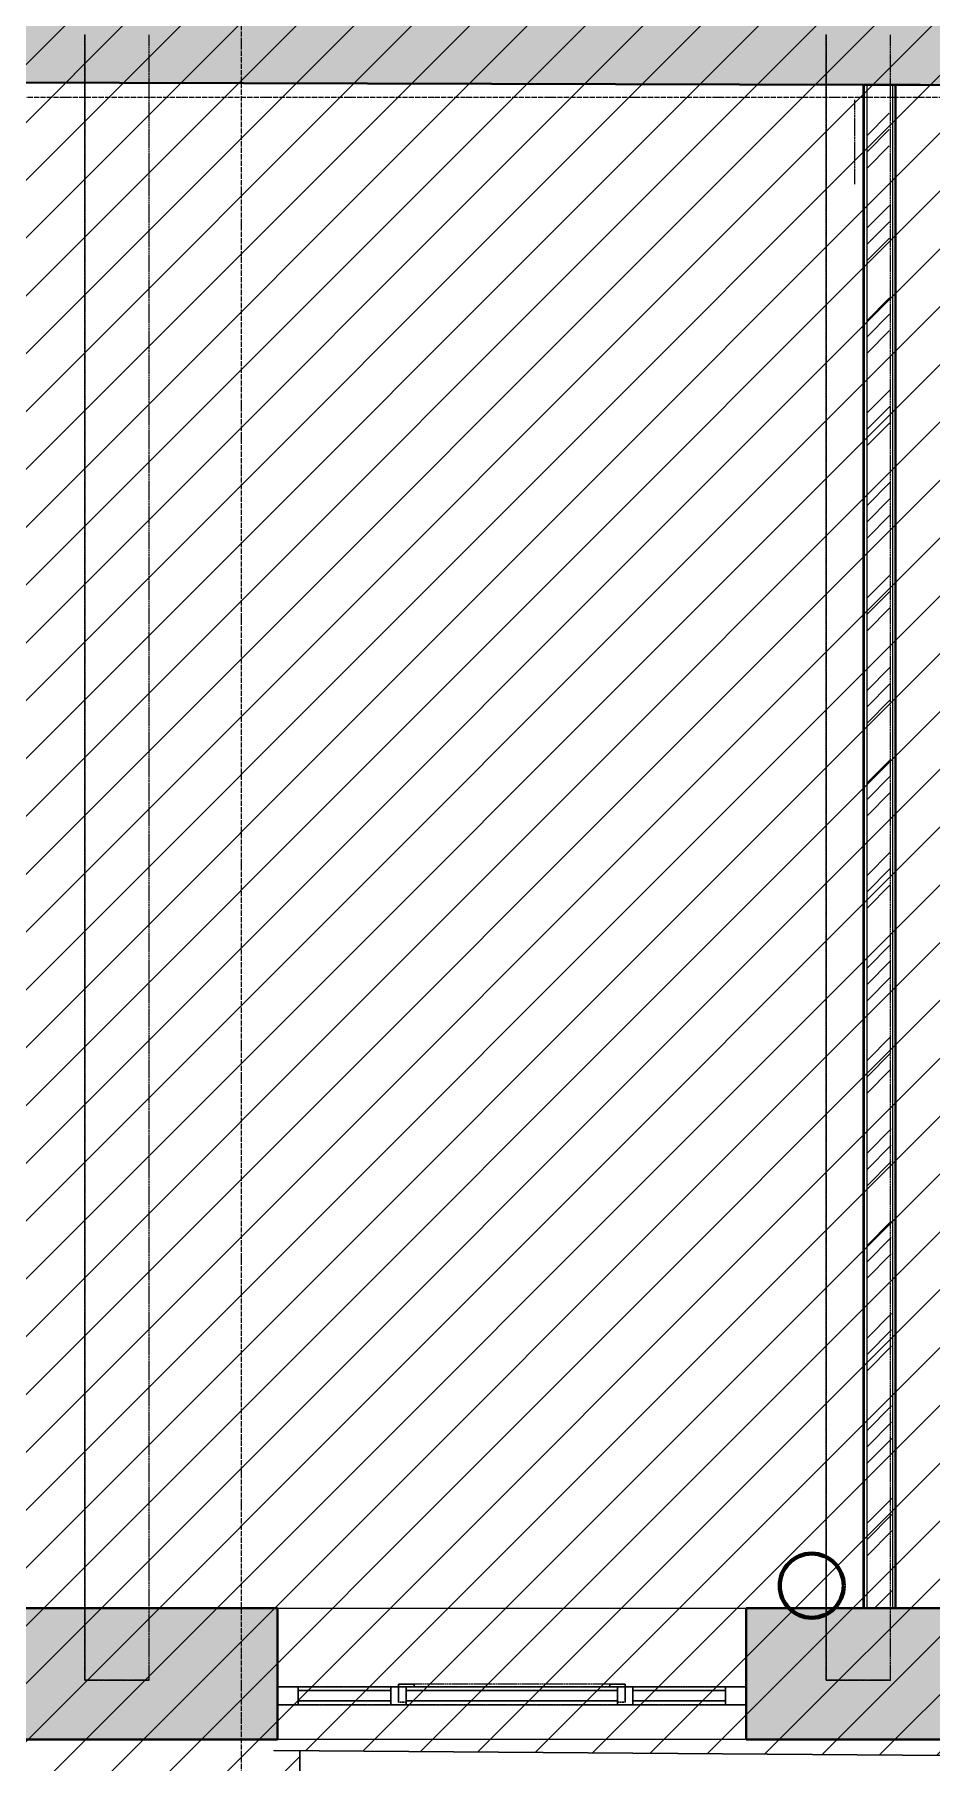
# Model space of a CAD drawing. Header units: millimetres. Extents: x -11886 to 379896, y -8130 to 47743.
# Drawn here: x 138445 to 141929, y 2291 to 8999 of the extents above; entities that cross this region are included whole.
import ezdxf

# ---------------------------------------------------------------- set-up
doc = ezdxf.new("R2010")
doc.units = ezdxf.units.MM
for name, pattern in [('ADSK_Линия сетки', [25, 20, -2.5, 0, -2.5]), ('ADSK_Сверху', [4.5, 3, -1.5]), ('ADSK_Снесено', [4.5, 3, -1.5])]:
    doc.linetypes.add(name, pattern=pattern)
for name, color, linetype, lineweight, true_color in [('_ Окна', 5, 'Continuous', 30, 0x0000ff), ('Витраж', 5, 'Continuous', 18, 0x0000ff), ('Окна', 5, 'Continuous', 18, 0x0000ff), ('Панели витража', 5, 'Continuous', 18, 0x0000ff), ('планы со стояками отопление_dwg', 7, 'Continuous', 9, 0x767676), ('Стены внутренние', 5, 'Continuous', 18, 0x0000ff), ('Стены наружные', 1, 'ADSK_Снесено', 18, 0xff0000), ('Стены штриховка', 5, 'Continuous', 18, 0x0000ff)]:
    doc.layers.add(name, color=color, linetype=linetype, lineweight=lineweight, true_color=true_color)
for name, color, linetype, lineweight in [('Каркас', 7, 'Continuous', 18), ('Оси', 7, 'Continuous', 9), ('стояки', 7, 'Continuous', 9)]:
    doc.layers.add(name, color=color, linetype=linetype, lineweight=lineweight)

# ---------------------------------------------------------------- blocks, each defined once
blk = doc.blocks.new('Прямоугольный импост - 70х20_60мм-1225109-02 План 2-го этажа маркировочный')
at = {"layer": 'Витраж', "color": 161, "linetype": 'ADSK_Сверху', "true_color": 0xaaaaff}
for p, q in [((39665.6, 2434.5), (39665.6, 2364.5)), ((39745.6, 2434.5), (39665.6, 2434.5)), ((40135.6, 2434.5), (40105.6, 2434.5)), ((39745.6, 2364.5), (39665.6, 2364.5)), ((40135.6, 2364.5), (40105.6, 2364.5))]:
    blk.add_line(p, q, dxfattribs=at)
blk = doc.blocks.new('Прямоугольный импост - 70х20_60мм-1424711-02 План 2-го этажа маркировочный')
at = {"layer": 'Витраж', "color": 161, "linetype": 'ADSK_Сверху', "true_color": 0xaaaaff}
for p, q in [((-80, 35), (0, 35)), ((0, 35), (0, -35)), ((0, -35), (-80, -35))]:
    blk.add_line(p, q, dxfattribs=at)
blk = doc.blocks.new('Прямоугольный импост - 70х20_60мм-1424712-02 План 2-го этажа маркировочный')
at = {"layer": 'Витраж', "color": 161, "linetype": 'ADSK_Сверху', "true_color": 0xaaaaff}
for p, q in [((0, 35), (-80, 35)), ((0, -35), (0, 35)), ((-80, -35), (0, -35))]:
    blk.add_line(p, q, dxfattribs=at)
blk = doc.blocks.new('Прямоугольный импост - 70х20_60мм-1225111-02 План 2-го этажа маркировочный')
at = {"layer": 'Витраж', "color": 161, "linetype": 'ADSK_Сверху', "true_color": 0xaaaaff}
for p, q in [((40165.6, 2434.5), (40135.6, 2434.5)), ((41015.6, 2434.5), (40985.6, 2434.5)), ((40165.6, 2364.5), (40135.6, 2364.5)), ((41015.6, 2364.5), (40985.6, 2364.5))]:
    blk.add_line(p, q, dxfattribs=at)
blk = doc.blocks.new('Витраж-тент со смещением вовне - 60мм 30 сдвиг-1466942-02 План 2-го этажа маркировочный')
at = {"layer": '_ Окна', "color": 161, "linetype": 'ADSK_Сверху', "true_color": 0xaaaaff}
for p, q in [((-440, 25), (-440, -45)), ((-440, 25), (-410, 25)), ((-440, -45), (-440, 25)), ((440, 25), (410, 25)), ((440, -45), (440, 25)), ((440, -45), (440, 25)), ((-380, -45), (-440, -45)), ((-380, -35), (-380, -45)), ((380, -35), (380, -45)), ((380, -45), (440, -45))]:
    blk.add_line(p, q, dxfattribs=at)
at = {"layer": 'Окна', "color": 161, "linetype": 'ADSK_Сверху', "true_color": 0xaaaaff}
blk.add_line((-380, -45), (380, -45), dxfattribs=at)
blk = doc.blocks.new('Прямоугольный импост - 70х20_60мм-1225113-02 План 2-го этажа маркировочный')
at = {"layer": 'Витраж', "color": 161, "linetype": 'ADSK_Сверху', "true_color": 0xaaaaff}
for p, q in [((41045.6, 2434.5), (41015.6, 2434.5)), ((41485.6, 2434.5), (41405.6, 2434.5)), ((41485.6, 2364.5), (41485.6, 2434.5)), ((41045.6, 2364.5), (41015.6, 2364.5)), ((41485.6, 2364.5), (41405.6, 2364.5))]:
    blk.add_line(p, q, dxfattribs=at)
blk = doc.blocks.new('Прямоугольный импост - 70х60мм-1424709-02 План 2-го этажа маркировочный')
at = {"layer": 'Витраж', "color": 161, "linetype": 'ADSK_Сверху', "true_color": 0xaaaaff}
for p, q in [((-30, 35), (30, 35)), ((30, -35), (-30, -35))]:
    blk.add_line(p, q, dxfattribs=at)
blk = doc.blocks.new('Прямоугольный импост - 70х60мм-1225009-02 План 2-го этажа маркировочный')
at = {"layer": 'Витраж', "color": 161, "linetype": 'ADSK_Сверху', "true_color": 0xaaaaff}
for p, q in [((41045.6, 2434.5), (41045.6, 2364.5)), ((41405.6, 2434.5), (41045.6, 2434.5)), ((41405.6, 2364.5), (41405.6, 2434.5)), ((41405.6, 2364.5), (41045.6, 2364.5))]:
    blk.add_line(p, q, dxfattribs=at)
blk = doc.blocks.new('Прямоугольный импост - 70х60мм-1242018-02 План 2-го этажа маркировочный')
at = {"layer": 'Витраж', "color": 161, "linetype": 'ADSK_Сверху', "true_color": 0xaaaaff}
for p, q in [((40165.6, 2434.5), (40165.6, 2364.5)), ((40985.6, 2434.5), (40165.6, 2434.5)), ((40985.6, 2364.5), (40985.6, 2434.5)), ((40985.6, 2364.5), (40165.6, 2364.5))]:
    blk.add_line(p, q, dxfattribs=at)
blk = doc.blocks.new('Системная панель - _AR_Стекло_40мм_привязка по центру-V15-02 План 2-го этажа маркировочный')
at = {"layer": 'Панели витража', "lineweight": 30}
for p, q in [((180, 20), (-180, 20)), ((-180, 20), (-180, -20)), ((180, -20), (180, 20)), ((-180, -20), (180, -20))]:
    blk.add_line(p, q, dxfattribs=at)
blk = doc.blocks.new('Прямоугольный импост - 70х40_60мм-V8-02 План 2-го этажа маркировочный')
at = {"layer": 'Витраж'}
for p, q in [((41045.6, 2434.5), (41405.6, 2434.5)), ((41045.6, 2364.5), (41405.6, 2364.5))]:
    blk.add_line(p, q, dxfattribs=at)
blk = doc.blocks.new('Прямоугольный импост - 70х20_60мм-V16-02 План 2-го этажа маркировочный')
at = {"layer": 'Витраж', "lineweight": 30}
for p, q in [((-80, 35), (0, 35)), ((-80, -35), (-80, 35)), ((0, 35), (0, -35)), ((0, -35), (-80, -35))]:
    blk.add_line(p, q, dxfattribs=at)
blk = doc.blocks.new('Прямоугольный импост - 70х20_60мм-V17-02 План 2-го этажа маркировочный')
at = {"layer": 'Витраж', "lineweight": 30}
for p, q in [((0, 35), (-80, 35)), ((-80, 35), (-80, -35)), ((0, -35), (0, 35)), ((-80, -35), (0, -35))]:
    blk.add_line(p, q, dxfattribs=at)
blk = doc.blocks.new('Прямоугольный импост - 70х40_60мм-V9-02 План 2-го этажа маркировочный')
at = {"layer": 'Витраж'}
for p, q in [((39745.6, 2434.5), (40105.6, 2434.5)), ((39745.6, 2364.5), (40105.6, 2364.5))]:
    blk.add_line(p, q, dxfattribs=at)
blk = doc.blocks.new('Системная панель - _AR_Стекло_40мм_привязка по центру-V18-02 План 2-го этажа маркировочный')
at = {"layer": 'Панели витража', "lineweight": 30}
for p, q in [((410, 20), (-410, 20)), ((-410, 20), (-410, -20)), ((410, -20), (410, 20)), ((-410, -20), (410, -20))]:
    blk.add_line(p, q, dxfattribs=at)
blk = doc.blocks.new('Прямоугольный импост - 70х40_60мм-1229822-02 План 2-го этажа маркировочный')
at = {"layer": 'Витраж'}
for p, q in [((40165.6, 2434.5), (40985.6, 2434.5)), ((40165.6, 2364.5), (40985.6, 2364.5))]:
    blk.add_line(p, q, dxfattribs=at)
blk = doc.blocks.new('Прямоугольный импост - 70х60мм-V19-02 План 2-го этажа маркировочный')
at = {"layer": 'Витраж', "lineweight": 30}
for p, q in [((-30, 35), (30, 35)), ((-30, -35), (-30, 35)), ((30, 35), (30, -35)), ((30, -35), (-30, -35))]:
    blk.add_line(p, q, dxfattribs=at)
blk = doc.blocks.new('планы со стояками отопление_dwg-1484427-02 План 2-го этажа маркировочный')
at = {"layer": 'стояки', "color": 246, "lineweight": 80, "true_color": 0x7f001f}
blk.add_circle((206580.6, 241383.3), 124.3, dxfattribs=at)

msp = doc.modelspace()

# ---------------------------------------------------------------- hatches: boundary and pattern name
at = {"lineweight": 13, "true_color": 0x636466, "transparency": 33554559}
h = msp.add_hatch(dxfattribs=at)
h.set_pattern_fill('ANSI31', color=251, scale=50)
h.set_pattern_definition([(45, (108139.4, 85026.59), (-112.2532, 112.2532), [])])
h.paths.add_polyline_path([(158072.8, 8682.3), (164353.35, 8682.3), (164172.02, 43909.21), (154172.61, 43909.21), (154172.61, 21084.06), (154859.25, 21054.57), (154861.07, 11328.12), (108910.53, 11328.12), (108910.53, 8679.25), (108429.9, 8679.25), (108429.9, 456.79), (116412.4, 422.02), (116412.4, 2336.48), (127112.04, 2336.48), (127112.04, -2582.57), (139475.8, -2582.57), (139475.8, 2335.74), (150176.33, 2256.79), (150176.33, 300.23), (158072.8, 300.23)])
at = {"layer": 'Стены внутренние', "true_color": 0xc0c0c0}
h = msp.add_hatch(color=9, dxfattribs=at)
h.paths.add_polyline_path([(150643.87, 8780.41), (150640, 9160.42), (144072.23, 9177.78), (144072.23, 8797.78), (150641.87, 8780.41)])
h.paths.add_polyline_path([(142571.23, 8801.75), (142572.05, 9181.75), (135507.92, 9200.42), (135507.92, 8820.42), (142541.7, 8801.83)])
h.paths.add_polyline_path([(134006.92, 8824.39), (134007.74, 9204.38), (126996.32, 9222.92), (126996.32, 8842.92), (133964.74, 8824.5)])
h.paths.add_polyline_path([(125495.32, 8846.88), (125496.14, 9226.88), (123737.94, 9231.53), (123736.93, 8851.53), (125345.24, 8847.28)])
h.paths.add_polyline_path([(122236.94, 8855.5), (122237.76, 9235.5), (118638.72, 9245.01), (118638.72, 8865.01), (122211.13, 8855.57)])
h.paths.add_polyline_path([(117111.78, 8869.04), (117111.78, 9249.05), (116272.42, 9251.26), (116273.17, 8871.26), (117048.57, 8869.21)])
at = {"layer": 'Стены внутренние', "lineweight": 9}
h = msp.add_hatch(dxfattribs=at)
h.set_pattern_fill('FP_1', color=256, style=0, pattern_type=2)
h.set_pattern_definition([(45, (108139.4, 150), (-179.6051, 179.6051), []), (45, (108202.9, 150), (0, 359.2102), []), (45, (108075.9, 150), (0, 359.2102), [])])
h.paths.add_polyline_path([(141764.54, 2889.5), (141775.61, 2889.5), (141764.54, 8803.61), (141677.27, 8804.11), (141677.27, 2889.5)])
at = {"layer": 'Стены наружные', "linetype": 'Continuous', "true_color": 0xc0c0c0}
h = msp.add_hatch(color=9, dxfattribs=at)
h.paths.add_polyline_path([(150165.66, 2379.5), (150686.33, 2379.5), (150686.33, 2889.5), (149625.02, 2889.5), (149625.02, 2379.5)])
h.paths.add_polyline_path([(147805.02, 2379.5), (147805.02, 2889.5), (146815.58, 2889.5), (146815.58, 2379.5), (147624.34, 2379.5)])
h.paths.add_polyline_path([(144016.98, 2379.5), (144995.58, 2379.5), (144995.58, 2889.5), (144016.98, 2889.5), (144016.98, 2714.83)])
h.paths.add_polyline_path([(141209.01, 2379.5), (142196.98, 2379.5), (142196.98, 2889.5), (141209.01, 2889.5), (141209.01, 2714.83)])
h.paths.add_polyline_path([(138659.84, 2379.5), (139389.01, 2379.5), (139389.01, 2889.5), (138360.26, 2889.5), (138360.26, 2379.5)])
h.paths.add_polyline_path([(135333.35, 2379.5), (136540.26, 2379.5), (136540.26, 2889.5), (135333.35, 2889.5), (135333.35, 2714.83)])
h.paths.add_polyline_path([(132532.86, 2379.5), (133933.35, 2379.5), (133933.35, 2889.5), (132532.86, 2889.5), (132532.86, 2714.83)])
h.paths.add_polyline_path([(131132.86, 2379.5), (131132.86, 2889.5), (129903.4, 2889.5), (129903.4, 2379.5), (130908.57, 2379.5)])
h.paths.add_polyline_path([(127919.58, 2379.5), (128083.4, 2379.5), (128083.4, 2889.5), (127094.76, 2889.5), (127094.76, 2379.5), (127293.77, 2379.5)])
h.paths.add_polyline_path([(125274.76, 2379.5), (125274.76, 2889.5), (124257.12, 2889.5), (124257.12, 2379.5), (124752.45, 2379.5)])
h.paths.add_polyline_path([(116412.4, 2379.5), (116813.14, 2379.5), (116813.14, 2889.5), (116412.4, 2889.5), (116412.4, 2749.37)])
h.paths.add_polyline_path([(122004.71, 2379.5), (122437.12, 2379.5), (122437.12, 2889.5), (121410.9, 2889.5), (121410.9, 2379.5)])
h.paths.add_polyline_path([(119590.9, 2379.5), (119590.9, 2889.5), (118633.14, 2889.5), (118633.14, 2379.5)])

# ---------------------------------------------------------------- linework, layer by layer
at = {"color": 251, "lineweight": 30, "true_color": 0x636466}
msp.add_lwpolyline([(154172.61, 21084.06), (154172.61, 43909.21), (164172.02, 43909.21), (164353.35, 8682.3), (158072.8, 8682.3), (158072.8, 300.23), (150176.33, 300.23), (150176.33, 2256.79), (139375.37, 2336.48), (139475.8, 2335.74), (139475.8, -2582.57), (127112.04, -2582.57), (127112.04, 2336.48), (116412.4, 2336.48), (116412.4, 422.02), (108429.9, 456.79), (108429.9, 8679.25)], dxfattribs=at)
at = {"layer": 'Каркас', "color": 253, "linetype": 'ADSK_Сверху', "true_color": 0xb2b2b2}
for p, q in [((138640.34, 8999.43), (138640.34, 2610.02)), ((138890.34, 2610.02), (138890.34, 8999.43)), ((141519.74, 8999.43), (141519.74, 2610.02)), ((141769.74, 2610.02), (141769.74, 8999.43)), ((138890.34, 2610.02), (138640.34, 2610.02)), ((141769.74, 2610.02), (141519.74, 2610.02))]:
    msp.add_line(p, q, dxfattribs=at)
at = {"layer": 'Каркас', "color": 253, "linetype": 'ADSK_Сверху', "true_color": 0xaaaaaa}
for p, q in [((138640.34, 2610.02), (138640.34, 8999.43)), ((138890.34, 2610.02), (138890.34, 8999.43)), ((141519.74, 2610.02), (141519.74, 8999.43)), ((141769.74, 2610.02), (141769.74, 8999.43)), ((138640.34, 2610.02), (138890.34, 2610.02)), ((141519.74, 2610.02), (141769.74, 2610.02))]:
    msp.add_line(p, q, dxfattribs=at)
at = {"layer": 'Оси', "linetype": 'ADSK_Линия сетки'}
for p, q in [((139249.31, -5917.65), (139249.31, 44684.79)), ((97053.17, 8756.79), (165281.12, 8756.79))]:
    msp.add_line(p, q, dxfattribs=at)
at = {"layer": 'Стены внутренние', "color": 18, "lineweight": 40, "true_color": 0x000000}
for p, q in [((135506.91, 8820.42), (141665.27, 8804.14)), ((141665.27, 8804.14), (141665.27, 2889.5)), ((141787.27, 8803.82), (141667.27, 8804.14)), ((141789.27, 8803.81), (142571.23, 8801.75)), ((141789.27, 2889.5), (141789.27, 8803.81)), ((141667.27, 2889.5), (141787.27, 2889.5))]:
    msp.add_line(p, q, dxfattribs=at)
at = {"layer": 'Стены внутренние', "color": 18, "linetype": 'ADSK_Снесено', "lineweight": 40, "true_color": 0x000000}
for p, q in [((141884.54, 8803.83), (141764.54, 8803.61)), ((141775.61, 2889.39), (141895.61, 2889.62))]:
    msp.add_line(p, q, dxfattribs=at)
at = {"layer": 'Стены внутренние', "color": 18, "linetype": 'ADSK_Сверху', "true_color": 0x000000}
msp.add_line((141629.74, 8745.52), (141629.74, 8419.16), dxfattribs=at)
at = {"layer": 'Стены наружные', "color": 18, "linetype": 'Continuous', "lineweight": 40, "true_color": 0x000000}
for p, q in [((139389.01, 2889.5), (138360.26, 2889.5)), ((139389.01, 2379.5), (139389.01, 2889.5)), ((141665.27, 2889.5), (141209.01, 2889.5)), ((141209.01, 2889.5), (141209.01, 2379.5)), ((142196.98, 2889.5), (141789.27, 2889.5)), ((138360.26, 2379.5), (139389.01, 2379.5)), ((141209.01, 2379.5), (142196.98, 2379.5))]:
    msp.add_line(p, q, dxfattribs=at)
at = {"layer": 'Стены наружные', "color": 18, "linetype": 'Continuous', "true_color": 0x000000}
for p, q in [((139389.01, 2889.5), (141209.01, 2889.5)), ((141209.01, 2379.5), (139389.01, 2379.5))]:
    msp.add_line(p, q, dxfattribs=at)
at = {"layer": 'Стены штриховка'}
for p, q in [((141667.27, 8804.14), (141665.27, 8804.14)), ((141667.27, 8804.14), (141667.27, 2889.5)), ((141677.27, 8804.11), (141677.27, 2889.5)), ((141777.27, 8803.85), (141777.27, 2889.5)), ((141789.27, 8803.81), (141787.27, 8803.82)), ((141787.27, 8803.82), (141787.27, 2889.5)), ((141665.27, 2889.5), (141667.27, 2889.5)), ((141787.27, 2889.5), (141789.27, 2889.5))]:
    msp.add_line(p, q, dxfattribs=at)

# ---------------------------------------------------------------- block references
at = {"layer": '_ Окна', "color": 161, "linetype": 'ADSK_Сверху', "true_color": 0xaaaaff, "rotation": 180}
msp.add_blockref('Витраж-тент со смещением вовне - 60мм 30 сдвиг-1466942-02 План 2-го этажа маркировочный', (140299.01, 2549.5), dxfattribs=at)
at = {"layer": 'Витраж', "color": 161, "linetype": 'ADSK_Сверху', "true_color": 0xaaaaff}
for name, p in [('Прямоугольный импост - 70х20_60мм-1225109-02 План 2-го этажа маркировочный', (99723.38, 150)), ('Прямоугольный импост - 70х60мм-1225009-02 План 2-го этажа маркировочный', (98423.38, 150)), ('Прямоугольный импост - 70х20_60мм-1225111-02 План 2-го этажа маркировочный', (99723.38, 150)), ('Прямоугольный импост - 70х60мм-1242018-02 План 2-го этажа маркировочный', (99723.38, 150)), ('Прямоугольный импост - 70х20_60мм-1225113-02 План 2-го этажа маркировочный', (99723.38, 150)), ('Прямоугольный импост - 70х60мм-1225009-02 План 2-го этажа маркировочный', (99723.38, 150)), ('Прямоугольный импост - 70х20_60мм-1424712-02 План 2-го этажа маркировочный', (141209.01, 2549.5))]:
    msp.add_blockref(name, p, dxfattribs=at)
at = {"layer": 'Витраж', "color": 161, "linetype": 'ADSK_Сверху', "true_color": 0xaaaaff, "extrusion": (0, 0, -1)}
for name, p in [('Прямоугольный импост - 70х20_60мм-1424711-02 План 2-го этажа маркировочный', (-139389.01, 2549.5)), ('Прямоугольный импост - 70х60мм-1424709-02 План 2-го этажа маркировочный', (-139859.01, 2549.5)), ('Прямоугольный импост - 70х60мм-1424709-02 План 2-го этажа маркировочный', (-140739.01, 2549.5))]:
    msp.add_blockref(name, p, dxfattribs=at)
at = {"layer": 'Витраж', "extrusion": (0, 0, -1)}
for name, p in [('Прямоугольный импост - 70х20_60мм-V16-02 План 2-го этажа маркировочный', (-139389.01, 2549.5)), ('Прямоугольный импост - 70х60мм-V19-02 План 2-го этажа маркировочный', (-139859.01, 2549.5)), ('Прямоугольный импост - 70х60мм-V19-02 План 2-го этажа маркировочный', (-140739.01, 2549.5))]:
    msp.add_blockref(name, p, dxfattribs=at)
at = {"layer": 'Витраж'}
for name, p in [('Прямоугольный импост - 70х40_60мм-V9-02 План 2-го этажа маркировочный', (99723.38, 150)), ('Прямоугольный импост - 70х40_60мм-1229822-02 План 2-го этажа маркировочный', (99723.38, 150)), ('Прямоугольный импост - 70х40_60мм-V8-02 План 2-го этажа маркировочный', (99723.38, 150)), ('Прямоугольный импост - 70х20_60мм-V17-02 План 2-го этажа маркировочный', (141209.01, 2549.5))]:
    msp.add_blockref(name, p, dxfattribs=at)
at = {"layer": 'Панели витража', "rotation": 180}
for name, p in [('Системная панель - _AR_Стекло_40мм_привязка по центру-V15-02 План 2-го этажа маркировочный', (139649.01, 2549.5)), ('Системная панель - _AR_Стекло_40мм_привязка по центру-V18-02 План 2-го этажа маркировочный', (140299.01, 2549.5)), ('Системная панель - _AR_Стекло_40мм_привязка по центру-V15-02 План 2-го этажа маркировочный', (140949.01, 2549.5))]:
    msp.add_blockref(name, p, dxfattribs=at)
at = {"layer": 'планы со стояками отопление_dwg', "color": 6, "true_color": 0xff00ff}
msp.add_blockref('планы со стояками отопление_dwg-1484427-02 План 2-го этажа маркировочный', (-65116.64, -238406.38), dxfattribs=at)

doc.saveas('drawing.dxf')
